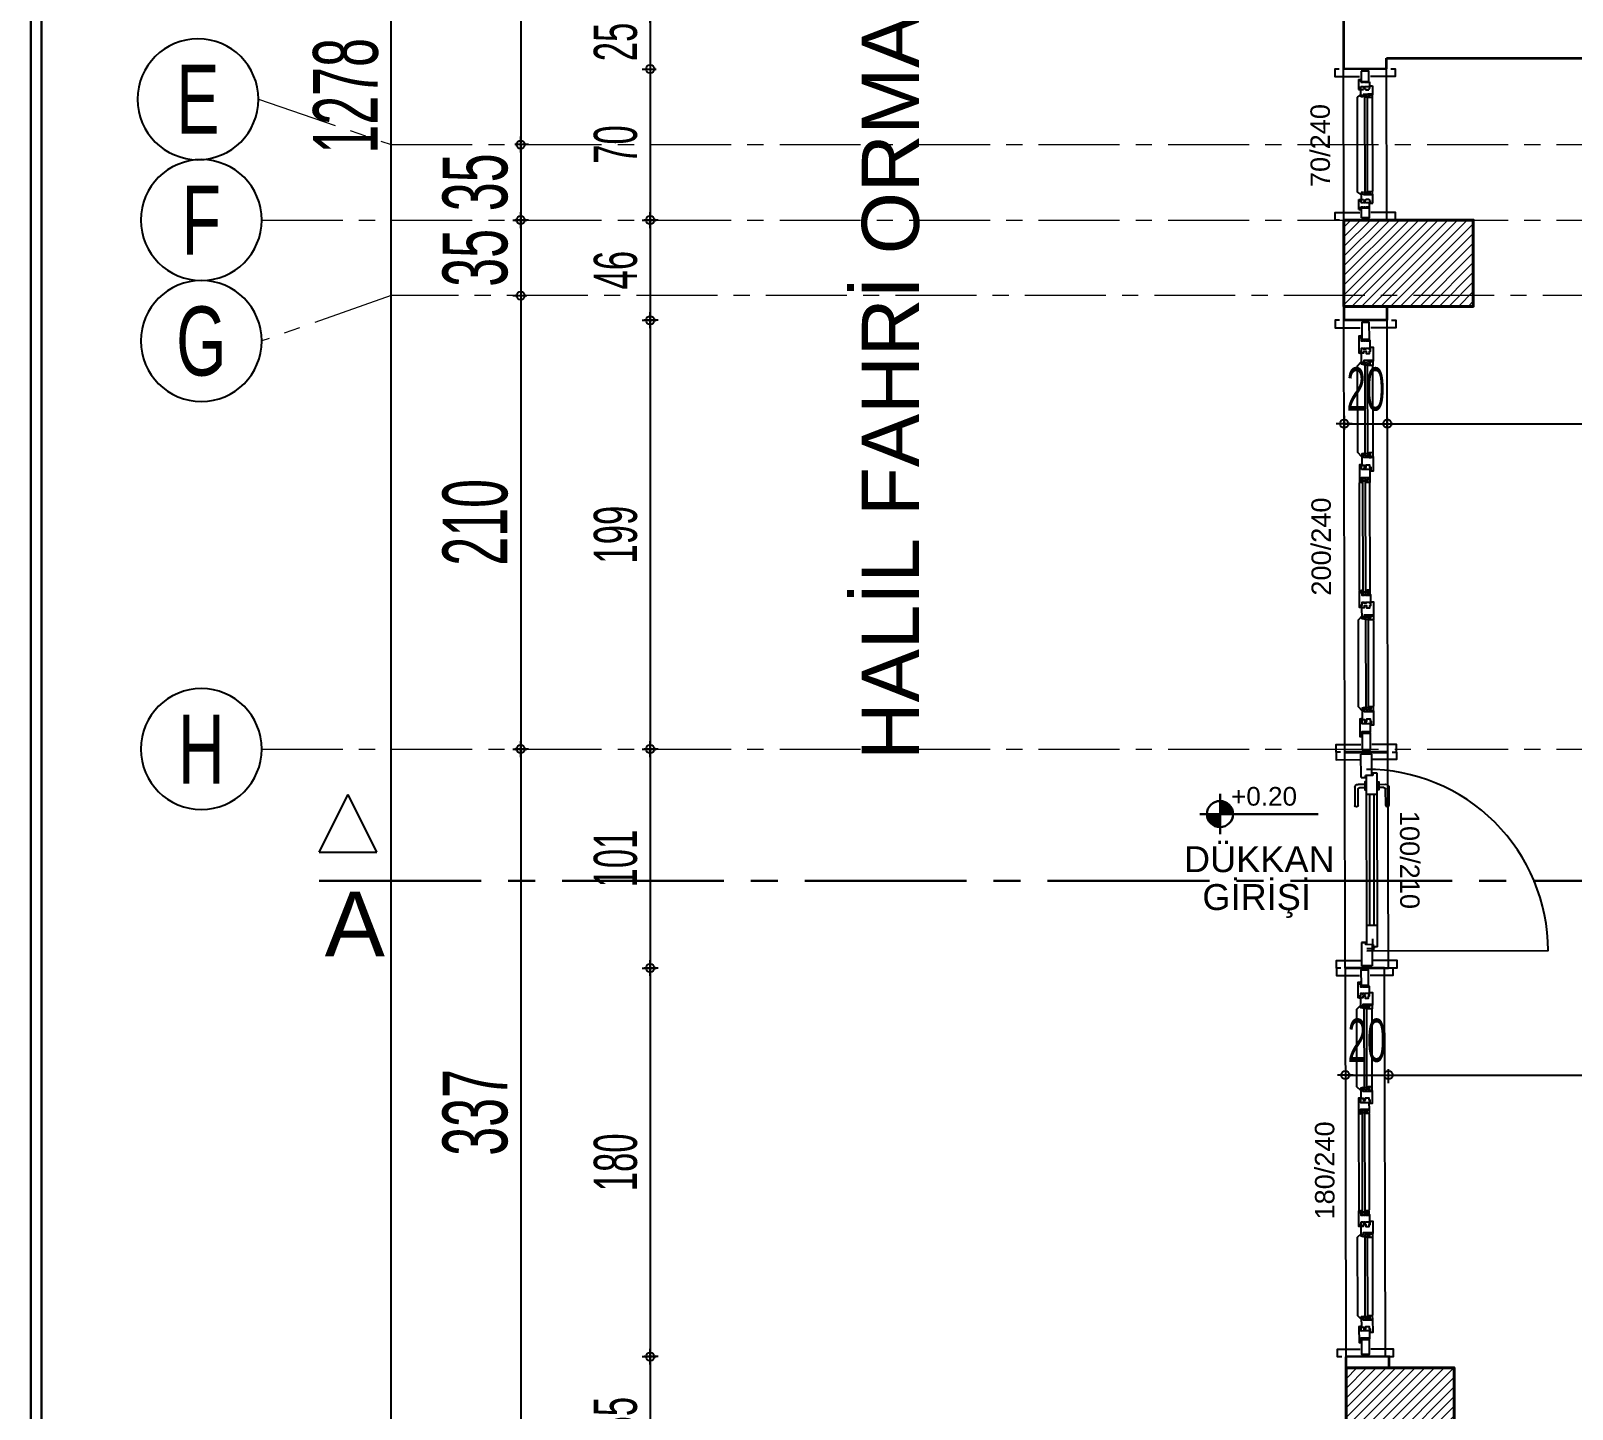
# Model space of a CAD drawing. Extents: x 386248 to 427517, y 4539405 to 4542296.
# Drawn here: x 390778 to 391492, y 4540380 to 4541018 of the extents above; entities that cross this region are included whole.
import ezdxf
from ezdxf.enums import TextEntityAlignment as Align

# ---------------------------------------------------------------- set-up
doc = ezdxf.new("R2010")
doc.units = 0
for name, pattern in [('CENTER', [2, 1.25, -0.25, 0.25, -0.25]), ('CENTER2', [1.125, 0.75, -0.125, 0.125, -0.125]), ('CENTERX2', [4, 2.5, -0.5, 0.5, -0.5])]:
    doc.linetypes.add(name, pattern=pattern)
for name, color, linetype, lineweight in [('AKS', 251, 'CENTERX2', 20), ('AKS YAZISI', 4, 'Continuous', 25), ('ASIK', 3, 'Continuous', 20), ('baca', 9, 'Continuous', 25), ('DIŞ 2', 167, 'Continuous', 25), ('DUVAR', 4, 'Continuous', 35), ('GOR1', 51, 'Continuous', 25), ('kolon', 1, 'Continuous', 40), ('KOTLAR', 63, 'Continuous', 30), ('OLCU10', 2, 'Continuous', 25), ('tarama kolon', 8, 'Continuous', 13), ('YAZI', 7, 'Continuous', 25), ('YAZILAR', 1, 'Continuous', 30), ('ölçü20', 1, 'Continuous', 20)]:
    doc.layers.add(name, color=color, linetype=linetype, lineweight=lineweight)
for name, color, linetype in [('DIM', 7, 'Continuous'), ('duvar-kesim', 250, 'Continuous'), ('kapi', 16, 'Continuous'), ('kapi-yazi', 140, 'Continuous'), ('penc-yazi', 7, 'Continuous'), ('pencere', 7, 'Continuous'), ('Standart', 7, 'Continuous')]:
    doc.layers.add(name, color=color, linetype=linetype)
doc.styles.add('arial_1_18', font='arial.ttf', dxfattribs={"height": 0.2})
doc.styles.add('RomanSTA', font='')
doc.styles.get("Standard").update_dxf_attribs({"font": 'arial.ttf'})
doc.styles.add('T', font='ISOt.shx', dxfattribs={"width": 0.6})
doc.styles.add('UNIV', font='', dxfattribs={"width": 0.7})
doc.styles.get('RomanSTA').set_extended_font_data('Arial')
doc.styles.get('UNIV').set_extended_font_data('Comic Sans MS')
doc.dimstyles.new('DOT2', dxfattribs={"dimtxt": 20, "dimasz": 0.7, "dimexe": 5, "dimexo": 5, "dimgap": 6, "dimtad": 1, "dimdec": 0, "dimdsep": 46, "dimtxsty": 'T', "dimblk1": 'SEL2', "dimblk2": 'SEL2', "dimsah": 1, "dimcen": 0, "dimse1": 1, "dimse2": 1, "dimclrd": 256, "dimclre": 256, "dimclrt": 256, "dimadec": 0, "dimazin": 0, "dimtfac": 1, "dimtdec": 0, "dimtix": 1, "dimtmove": 2, "dimatfit": 3, "dimldrblk": 'SEL2', "dimfxl": 1, "dimtolj": 1, "dimtzin": 0, "dimarcsym": 0})

# ---------------------------------------------------------------- blocks, each defined once
blk = doc.blocks.new('SEL2')
at = {"layer": 'OLCU10'}
for p, q in [((5.25, 0), (-5.25, 0)), ((0, 5.25), (0, -3.95))]:
    blk.add_line(p, q, dxfattribs=at)
blk.add_circle((0, 0), 2.75, dxfattribs=at)
blk = doc.blocks.new('*D2086')
at = {"layer": 'Defpoints', "color": 0}
for p in [(391387.36, 4540551.05), (391407.36, 4540551.09), (391407.36, 4540534.76)]:
    blk.add_point(p, dxfattribs=at)
at = {"layer": 'DIM', "lineweight": -2}
for p, q in [((391386.66, 4540534.76), (391385.96, 4540534.76)), ((391387.36, 4540534.76), (391407.36, 4540534.76)), ((391408.06, 4540534.76), (391408.76, 4540534.76))]:
    blk.add_line(p, q, dxfattribs=at)
at = {"layer": 'DIM', "linetype": 'ByBlock', "lineweight": -2, "xscale": 0.7, "yscale": 0.7, "zscale": 0.7}
blk.add_blockref('SEL2', (391387.36, 4540534.76), dxfattribs=at)
at = {"layer": 'DIM', "linetype": 'ByBlock', "lineweight": -2, "xscale": 0.7, "yscale": 0.7, "zscale": 0.7, "rotation": 180}
blk.add_blockref('SEL2', (391407.36, 4540534.76), dxfattribs=at)
at = {"layer": 'DIM', "insert": (391397.36, 4540550.76), "char_height": 20, "attachment_point": 5, "style": 'T'}
blk.add_mtext('\\A1;20', dxfattribs=at)
blk = doc.blocks.new('*D2087')
at = {"layer": 'Defpoints', "color": 0}
for p in [(391407.36, 4540551.09), (392670.37, 4540534.76), (392670.37, 4540514.36)]:
    blk.add_point(p, dxfattribs=at)
at = {"layer": 'DIM', "lineweight": -2}
blk.add_line((391408.06, 4540534.76), (392669.67, 4540534.76), dxfattribs=at)
at = {"layer": 'DIM', "linetype": 'ByBlock', "lineweight": -2, "xscale": 0.7, "yscale": 0.7, "zscale": 0.7, "rotation": 180}
blk.add_blockref('SEL2', (391407.36, 4540534.76), dxfattribs=at)
at = {"layer": 'DIM', "linetype": 'ByBlock', "lineweight": -2, "xscale": 0.7, "yscale": 0.7, "zscale": 0.7}
blk.add_blockref('SEL2', (392670.37, 4540534.76), dxfattribs=at)
at = {"layer": 'DIM', "insert": (392038.86, 4540550.76), "char_height": 20, "attachment_point": 5, "style": 'T'}
blk.add_mtext('\\A1;1263', dxfattribs=at)
blk = doc.blocks.new('*D2099')
at = {"layer": 'Defpoints', "color": 0}
for p in [(391406.81, 4540836.4), (391386.81, 4540826.83), (391406.81, 4540826.87)]:
    blk.add_point(p, dxfattribs=at)
at = {"layer": 'DIM', "lineweight": -2}
for p, q in [((391386.11, 4540836.4), (391385.41, 4540836.4)), ((391386.81, 4540836.4), (391406.81, 4540836.4)), ((391407.51, 4540836.4), (391408.21, 4540836.4))]:
    blk.add_line(p, q, dxfattribs=at)
at = {"layer": 'DIM', "linetype": 'ByBlock', "lineweight": -2, "xscale": 0.7, "yscale": 0.7, "zscale": 0.7}
blk.add_blockref('SEL2', (391386.81, 4540836.4), dxfattribs=at)
at = {"layer": 'DIM', "linetype": 'ByBlock', "lineweight": -2, "xscale": 0.7, "yscale": 0.7, "zscale": 0.7, "rotation": 180}
blk.add_blockref('SEL2', (391406.81, 4540836.4), dxfattribs=at)
at = {"layer": 'DIM', "insert": (391396.81, 4540852.4), "char_height": 20, "attachment_point": 5, "style": 'T'}
blk.add_mtext('\\A1;20', dxfattribs=at)
blk = doc.blocks.new('*D2100')
at = {"layer": 'Defpoints', "color": 0}
for p in [(391935.31, 4540836.4), (391406.81, 4540826.87), (391935.31, 4540821.93)]:
    blk.add_point(p, dxfattribs=at)
at = {"layer": 'DIM', "lineweight": -2}
blk.add_line((391407.51, 4540836.4), (391934.61, 4540836.4), dxfattribs=at)
at = {"layer": 'DIM', "linetype": 'ByBlock', "lineweight": -2, "xscale": 0.7, "yscale": 0.7, "zscale": 0.7, "rotation": 180}
blk.add_blockref('SEL2', (391406.81, 4540836.4), dxfattribs=at)
at = {"layer": 'DIM', "linetype": 'ByBlock', "lineweight": -2, "xscale": 0.7, "yscale": 0.7, "zscale": 0.7}
blk.add_blockref('SEL2', (391935.31, 4540836.4), dxfattribs=at)
at = {"layer": 'DIM', "insert": (391671.06, 4540852.4), "char_height": 20, "attachment_point": 5, "style": 'T'}
blk.add_mtext('\\A1;529', dxfattribs=at)
blk = doc.blocks.new('KOLONLAR 444')
at = {"layer": 'tarama kolon'}
h = blk.add_hatch(dxfattribs=at)
h.set_pattern_fill('ANSI31', color=256)
h.set_pattern_definition([(45, (2287.4398, -3197.0584), (-2.2450640303, 2.2450640303), [])])
h.paths.add_polyline_path([(397483.55, 4544385.72), (397513.55, 4544385.72), (397513.55, 4544325.72), (397483.55, 4544325.72)])
h.paths.add_polyline_path([(397798.09, 4544357.72), (397798.09, 4544337.72), (397798.09, 4544327.72), (397858.09, 4544327.72), (397857.1, 4544357.72)])
h.paths.add_polyline_path([(397123.55, 4544817.33), (397183.55, 4544817.33), (397183.55, 4544787.33), (397123.55, 4544787.33)])
h.paths.add_polyline_path([(397812.71, 4543913.72), (397812.71, 4543893.72), (397812.71, 4543875.72), (397872.97, 4543875.72), (397872.38, 4543893.72), (397871.72, 4543913.72)])
h.paths.add_polyline_path([(397834.59, 4543572.84), (397834.59, 4543523.46), (397884.59, 4543522.84), (397882.95, 4543572.84)])
h.paths.add_polyline_path([(396633.46, 4544777.33), (396633.46, 4544797.33), (396633.46, 4544817.33), (396573.46, 4544817.33), (396573.5, 4544797.33), (396573.54, 4544777.33)])
h.paths.add_polyline_path([(396625.99, 4543538.54), (396625.99, 4543589.16), (396575.89, 4543589.16), (396575.99, 4543539.16)])
h.paths.add_polyline_path([(397483.55, 4543935.72), (397513.55, 4543935.72), (397513.55, 4543875.72), (397483.55, 4543875.72)])
h.paths.add_polyline_path([(397123.55, 4543875.72), (397123.55, 4543905.72), (397183.55, 4543905.72), (397183.55, 4543875.72)])
h.paths.add_polyline_path([(397373.55, 4544180.72), (397348.55, 4544180.72), (397148.55, 4544180.72), (397148.55, 4544360.72), (397348.55, 4544360.72), (397373.55, 4544360.72), (397373.55, 4544385.72), (397123.55, 4544385.72), (397123.55, 4544155.72), (397123.55, 4544085.72), (397148.55, 4544085.72), (397148.55, 4544155.72), (397373.55, 4544155.72)])
h.paths.add_polyline_path([(397781.97, 4544817.33), (397781.97, 4544797.33), (397781.97, 4544777.33), (397843.29, 4544777.33), (397842.63, 4544797.33), (397841.97, 4544817.33)])
h.paths.add_polyline_path([(396574.84, 4544120.72), (396634.84, 4544120.72), (396634.84, 4544080.72), (396574.92, 4544080.72)])
h.paths.add_polyline_path([(397458.55, 4543528.15), (397458.55, 4543587.78), (397488.55, 4543587.78), (397488.55, 4543527.78)])
h.paths.add_polyline_path([(397453.55, 4544817.33), (397513.55, 4544817.33), (397513.55, 4544787.33), (397453.55, 4544787.33)])
h.paths.add_polyline_path([(397153.55, 4543605.72), (397133.55, 4543605.72), (397123.55, 4543605.72), (397123.55, 4543532.33), (397153.55, 4543531.96), (397153.55, 4543595.72)])
h.paths.add_polyline_path([(396634.04, 4544485.72), (396634.04, 4544505.72), (396634.04, 4544515.72), (396633.46, 4544525.72), (396613.46, 4544525.72), (396574.04, 4544525.72), (396574.12, 4544485.72)])
at = {"layer": 'kolon'}
for points in [[(396574.84, 4544120.72), (396634.84, 4544120.72), (396634.84, 4544080.72), (396574.92, 4544080.72)], [(396625.99, 4543538.54), (396625.99, 4543589.16), (396575.89, 4543589.16), (396575.99, 4543539.16)]]:
    blk.add_lwpolyline(points, close=True, dxfattribs=at)
blk = doc.blocks.new('fm-door1')
at = {"linetype": 'Continuous'}
for p, q in [((0, 2.5), (0, -2.5)), ((10, 2.5), (0, 2.5)), ((7.97, 3.18), (7.97, -0.03)), ((8.4, 2.76), (12.78, 2.76)), ((9, 5), (91, 5)), ((9, 5), (9, 3)), ((10, 3), (9, 3)), ((10, 3), (10, -0.5)), ((10, 3), (10, -0.5)), ((10, 0), (90, 0)), ((19, 5), (19, 0)), ((81, 5), (81, 0)), ((91, 3), (90, 3)), ((90, 3), (90, -0.5)), ((90, 2.5), (100, 2.5)), ((91, 5), (91, 3)), ((100, 2.5), (100, -2.5)), ((11, -2.5), (0, -2.5)), ((10, -0.5), (11, -0.5)), ((11, -0.5), (10, -0.5)), ((11, -0.5), (11, -2.5)), ((11, -2.5), (11, -0.5)), ((89, -2.5), (89, -0.5)), ((89, -0.5), (90, -0.5)), ((89, -2.5), (100, -2.5))]:
    blk.add_line(p, q, dxfattribs=at)
at = {"color": 8, "linetype": 'Continuous'}
for p, q in [((19, 3.5), (81, 3.5)), ((19, 1.5), (81, 1.5))]:
    blk.add_line(p, q, dxfattribs=at)
at = {"linetype": 'Continuous'}
for points in [[(85.76, 5.81), (85.76, 8.89, 0.414214), (84.24, 10.41), (75.86, 10.41, 1), (75.86, 8.89), (83.48, 8.89, -0.414214), (84.24, 8.13), (84.24, 5.81)], [(85.76, -0.81), (85.76, -3.89, -0.414214), (84.24, -5.41), (75.86, -5.41, -1), (75.86, -3.89), (83.48, -3.89, 0.414214), (84.24, -3.13), (84.24, -0.81)]]:
    blk.add_lwpolyline(points, format="xyb", dxfattribs=at)
for points in [[(86.9, 5), (86.9, 5.81), (83.1, 5.81), (83.1, 5)], [(86.9, 0), (86.9, -0.81), (83.1, -0.81), (83.1, 0)]]:
    blk.add_lwpolyline(points, dxfattribs=at)
blk.add_circle((8.4, 3.18), 0.426, dxfattribs=at)
blk = doc.blocks.new('fm-win3')
at = {"color": 8, "linetype": 'Continuous'}
for p, q in [((16.85, 0.28), (16.85, -0.92)), ((56, 0.28), (16.85, 0.28)), ((17.85, 0.28), (17.85, -0.92)), ((55, 0.28), (55, -0.92)), ((56, 0.28), (56, -0.92)), ((65.6, 1.37), (65.6, 0.17)), ((65.6, 1.37), (114.25, 1.37)), ((65.6, 0.17), (114.25, 0.17)), ((66.6, 1.37), (66.6, 0.17)), ((67.35, 3), (112.5, 3)), ((113.25, 1.37), (113.25, 0.17)), ((114.25, 1.37), (114.25, 0.17)), ((123.85, 0.28), (123.85, -0.92)), ((123.85, 0.28), (163.15, 0.28)), ((124.85, 0.28), (124.85, -0.92)), ((162.15, 0.28), (162.15, -0.92)), ((163.15, 0.28), (163.15, -0.92)), ((56, -0.92), (16.85, -0.92)), ((54.45, -3.35), (18.4, -3.35)), ((67.45, -1.85), (112.3, -1.85)), ((123.85, -0.92), (163.15, -0.92)), ((125.4, -3.35), (161.6, -3.35))]:
    blk.add_line(p, q, dxfattribs=at)
at = {"linetype": 'Continuous'}
for points in [[(7, -1.75), (0, -1.75), (0, 1.75), (7, 1.75)], [(11, 0.7), (11.3, 0.7), (11.3, 1), (11, 1), (11, 2), (12.24, 2), (12.24, 2.7), (12.75, 2.7), (12.89, 2), (13.2, 2), (13, 3), (5.65, 3), (5.45, 2), (5.76, 2), (5.9, 2.7), (6.41, 2.7), (6.41, 2), (7.75, 2), (7.75, 1), (7.45, 1), (7.45, 0.7), (7.75, 0.7), (7.75, 0.2), (7.45, 0.2), (7.45, -0.1), (7.75, -0.1), (7.75, -1.69), (7.45, -1.69), (7.45, -2), (11.3, -2), (11.3, -1.69), (11, -1.69), (11, -0.1), (11.3, -0.1), (11.3, 0.2), (11, 0.2)], [(16.05, -1.4), (16.35, -1.4), (16.35, -1.25), (16.05, -1.25), (16.05, 0.9), (16.89, 0.9), (16.89, 1.6), (17.4, 1.6), (17.54, 0.9), (17.85, 0.9), (17.65, 1.9), (12.75, 1.9), (12.75, 1.6), (12.85, 1.6), (12.85, 0.8), (12.05, 0.8), (12.05, -0.2), (13.05, -0.2), (13.05, -1.75), (12.05, -1.75), (12.05, -2.25), (10.5, -2.25), (10.5, -3.5), (16.35, -3.5), (16.35, -3.2), (16.05, -3.2)], [(56.8, -1.25), (56.8, 0.9), (55.96, 0.9), (55.96, 1.6), (55.45, 1.6), (55.31, 0.9), (55, 0.9), (55.2, 1.9), (60.1, 1.9), (60.1, 1.6), (60, 1.6), (60, 0.8), (60.8, 0.8), (60.8, -0.2), (59.8, -0.2), (59.8, -1.75), (60.8, -1.75), (60.8, -2.25), (62.35, -2.25), (62.35, -3.5), (56.5, -3.5), (56.5, -3.2), (56.8, -3.2), (56.8, -1.4), (56.5, -1.4), (56.5, -1.25)], [(62.1, -1.7), (62.1, -0.1), (61.8, -0.1), (61.8, 0.2), (62.1, 0.2), (62.1, 0.7), (61.8, 0.7), (61.8, 1), (62.1, 1), (62.1, 2), (60.76, 2), (60.76, 2.7), (60.25, 2.7), (60.11, 2), (59.8, 2), (60, 3), (67.1, 3), (67.3, 2), (66.99, 2), (66.85, 2.7), (66.34, 2.7), (66.34, 2), (65.1, 2), (65.1, 1), (65.4, 1), (65.4, 0.7), (65.1, 0.7), (65.1, 0.2), (65.4, 0.2), (65.4, -0.1), (65.1, -0.1), (65.1, -1.7), (65.4, -1.7), (65.4, -2), (61.8, -2), (61.8, -1.7)], [(118, 2), (119.24, 2), (119.24, 2.7), (119.75, 2.7), (119.89, 2), (120.2, 2), (120, 3), (112.75, 3), (112.55, 2), (112.86, 2), (113, 2.7), (113.51, 2.7), (113.51, 2), (114.75, 2), (114.75, 1), (114.45, 1), (114.45, 0.7), (114.75, 0.7), (114.75, 0.2), (114.45, 0.2), (114.45, -0.1), (114.75, -0.1), (114.75, -1.69), (114.45, -1.69), (114.45, -2), (118.3, -2), (118.3, -1.69), (118, -1.69), (118, -0.1), (118.3, -0.1), (118.3, 0.2), (118, 0.2), (118, 0.7), (118.3, 0.7), (118.3, 1), (118, 1)], [(123.05, -1.25), (123.05, 0.9), (123.89, 0.9), (123.89, 1.6), (124.4, 1.6), (124.54, 0.9), (124.85, 0.9), (124.65, 1.9), (119.75, 1.9), (119.75, 1.6), (119.85, 1.6), (119.85, 0.8), (119.05, 0.8), (119.05, -0.2), (120.05, -0.2), (120.05, -1.75), (119.05, -1.75), (119.05, -2.25), (117.5, -2.25), (117.5, -3.5), (123.35, -3.5), (123.35, -3.2), (123.05, -3.2), (123.05, -1.4), (123.35, -1.4), (123.35, -1.25)], [(163.95, -1.4), (163.65, -1.4), (163.65, -1.25), (163.95, -1.25), (163.95, 0.9), (163.11, 0.9), (163.11, 1.6), (162.6, 1.6), (162.46, 0.9), (162.15, 0.9), (162.35, 1.9), (167.25, 1.9), (167.25, 1.6), (167.15, 1.6), (167.15, 0.8), (167.95, 0.8), (167.95, -0.2), (166.95, -0.2), (166.95, -1.75), (167.95, -1.75), (167.95, -2.25), (169.5, -2.25), (169.5, -3.5), (163.65, -3.5), (163.65, -3.2), (163.95, -3.2)], [(169, 0.7), (168.7, 0.7), (168.7, 1), (169, 1), (169, 2), (167.76, 2), (167.76, 2.7), (167.25, 2.7), (167.11, 2), (166.8, 2), (167, 3), (174.35, 3), (174.55, 2), (174.24, 2), (174.1, 2.7), (173.59, 2.7), (173.59, 2), (172.25, 2), (172.25, 1), (172.55, 1), (172.55, 0.7), (172.25, 0.7), (172.25, 0.2), (172.55, 0.2), (172.55, -0.1), (172.25, -0.1), (172.25, -1.69), (172.55, -1.69), (172.55, -2), (168.7, -2), (168.7, -1.69), (169, -1.69), (169, -0.1), (168.7, -0.1), (168.7, 0.2), (169, 0.2)], [(173, -1.75), (180, -1.75), (180, 1.75), (173, 1.75)]]:
    blk.add_lwpolyline(points, close=True, dxfattribs=at)
at = {"color": 8, "linetype": 'Continuous'}
for points in [[(56.4, 1.9), (54.6, 3.7), (18.25, 3.7), (16.45, 1.9)], [(123.45, 1.9), (125.25, 3.7), (161.75, 3.7), (163.55, 1.9)]]:
    blk.add_lwpolyline(points, dxfattribs=at)
for points in [[(16.15, -2.45), (16.45, -2.45), (16.45, -3.35), (18.15, -3.35), (18.15, -1.55), (17.85, -1.55), (17.85, -2.05), (17.35, -2.05), (17.35, -1.55), (17.05, -1.55), (17.05, -2.15), (16.25, -2.15), (16.25, -1.55), (16.15, -1.55)], [(56.7, -2.45), (56.4, -2.45), (56.4, -3.35), (54.7, -3.35), (54.7, -1.55), (55, -1.55), (55, -2.05), (55.5, -2.05), (55.5, -1.55), (55.8, -1.55), (55.8, -2.15), (56.6, -2.15), (56.6, -1.55), (56.7, -1.55)], [(65.5, -1.35), (65.5, -1.85), (67.2, -1.85), (67.2, -0.45), (66.9, -0.45), (66.9, -0.95), (66.4, -0.95), (66.4, -0.45), (66.1, -0.45), (66.1, -1.05), (65.3, -1.05), (65.3, -0.45), (65.2, -0.45), (65.2, -1.35)], [(114.35, -1.35), (114.35, -1.85), (112.65, -1.85), (112.65, -0.45), (112.95, -0.45), (112.95, -0.95), (113.45, -0.95), (113.45, -0.45), (113.75, -0.45), (113.75, -1.05), (114.55, -1.05), (114.55, -0.45), (114.65, -0.45), (114.65, -1.35)], [(123.15, -2.45), (123.45, -2.45), (123.45, -3.35), (125.15, -3.35), (125.15, -1.55), (124.85, -1.55), (124.85, -2.05), (124.35, -2.05), (124.35, -1.55), (124.05, -1.55), (124.05, -2.15), (123.25, -2.15), (123.25, -1.55), (123.15, -1.55)], [(163.85, -2.45), (163.55, -2.45), (163.55, -3.35), (161.85, -3.35), (161.85, -1.55), (162.15, -1.55), (162.15, -2.05), (162.65, -2.05), (162.65, -1.55), (162.95, -1.55), (162.95, -2.15), (163.75, -2.15), (163.75, -1.55), (163.85, -1.55)]]:
    blk.add_lwpolyline(points, close=True, dxfattribs=at)
blk = doc.blocks.new('fm-win1')
at = {"linetype": 'Continuous'}
for p, q in [((5.7, 3), (5.5, 2)), ((5.5, 2), (5.81, 2)), ((5.7, 3), (12.5, 3)), ((5.81, 2), (5.95, 2.7)), ((5.95, 2.7), (6.46, 2.7)), ((6.46, 2.7), (6.46, 2)), ((6.46, 2), (7.5, 2)), ((7.5, 1), (7.2, 1)), ((7.2, 1), (7.2, 0.7)), ((7.2, 0.7), (7.5, 0.7)), ((7.5, 0.2), (7.2, 0.2)), ((7.2, 0.2), (7.2, -0.1)), ((7.5, 2), (7.5, 1)), ((7.5, 0.7), (7.5, 0.2)), ((11.74, 2), (10.5, 2)), ((10.5, 2), (10.5, 1)), ((10.5, 1), (10.8, 1)), ((10.5, 0.7), (10.5, 0.2)), ((10.8, 0.7), (10.5, 0.7)), ((10.5, 0.2), (10.8, 0.2)), ((10.8, 1), (10.8, 0.7)), ((10.8, 0.2), (10.8, -0.1)), ((12.25, 2.7), (11.74, 2.7)), ((11.74, 2.7), (11.74, 2)), ((12.6, 0.8), (11.8, 0.8)), ((11.8, 0.8), (11.8, -0.2)), ((12.39, 2), (12.25, 2.7)), ((12.7, 2), (12.39, 2)), ((12.5, 3), (12.7, 2)), ((17.4, 1.9), (12.5, 1.9)), ((12.5, 1.9), (12.5, 1.6)), ((12.5, 1.6), (12.6, 1.6)), ((12.6, 1.6), (12.6, 0.8)), ((15.8, 0.9), (16.64, 0.9)), ((15.8, -1.25), (15.8, 0.9)), ((16.64, 1.6), (17.15, 1.6)), ((16.64, 0.9), (16.64, 1.6)), ((17.15, 1.6), (17.29, 0.9)), ((17.29, 0.9), (17.6, 0.9)), ((17.6, 0.9), (17.4, 1.9)), ((82.4, 0.9), (82.6, 1.9)), ((82.71, 0.9), (82.4, 0.9)), ((82.6, 1.9), (87.5, 1.9)), ((82.85, 1.6), (82.71, 0.9)), ((83.36, 1.6), (82.85, 1.6)), ((83.36, 0.9), (83.36, 1.6)), ((84.2, 0.9), (83.36, 0.9)), ((84.2, -1.25), (84.2, 0.9)), ((87.5, 3), (87.3, 2)), ((87.3, 2), (87.61, 2)), ((87.4, 1.6), (87.4, 0.8)), ((87.5, 1.6), (87.4, 1.6)), ((87.4, 0.8), (88.2, 0.8)), ((94.3, 3), (87.5, 3)), ((87.5, 1.9), (87.5, 1.6)), ((87.61, 2), (87.75, 2.7)), ((87.75, 2.7), (88.26, 2.7)), ((88.2, 0.8), (88.2, -0.2)), ((88.26, 2.7), (88.26, 2)), ((88.26, 2), (89.5, 2)), ((89.5, 1), (89.2, 1)), ((89.2, 1), (89.2, 0.7)), ((89.2, 0.7), (89.5, 0.7)), ((89.5, 0.2), (89.2, 0.2)), ((89.2, 0.2), (89.2, -0.1)), ((89.5, 2), (89.5, 1)), ((89.5, 0.7), (89.5, 0.2)), ((92.5, 2), (92.5, 1)), ((93.54, 2), (92.5, 2)), ((92.5, 1), (92.8, 1)), ((92.8, 0.7), (92.5, 0.7)), ((92.5, 0.7), (92.5, 0.2)), ((92.5, 0.2), (92.8, 0.2)), ((92.8, 1), (92.8, 0.7)), ((92.8, 0.2), (92.8, -0.1)), ((93.54, 2.7), (93.54, 2)), ((94.05, 2.7), (93.54, 2.7)), ((94.19, 2), (94.05, 2.7)), ((94.5, 2), (94.19, 2)), ((94.3, 3), (94.5, 2)), ((7.2, -0.1), (7.5, -0.1)), ((7.5, -1.7), (7.2, -1.7)), ((7.2, -1.7), (7.2, -2)), ((7.2, -2), (10.8, -2)), ((7.5, -0.1), (7.5, -1.7)), ((11.8, -2.25), (10, -2.25)), ((10, -2.25), (10, -3.5)), ((10, -3.5), (16.1, -3.5)), ((10.5, -0.1), (10.5, -1.7)), ((10.8, -0.1), (10.5, -0.1)), ((10.5, -1.7), (10.8, -1.7)), ((10.8, -1.7), (10.8, -2)), ((11.8, -0.2), (12.8, -0.2)), ((12.8, -1.75), (11.8, -1.75)), ((11.8, -1.75), (11.8, -2.25)), ((12.8, -0.2), (12.8, -1.75)), ((16.1, -1.25), (15.8, -1.25)), ((15.8, -1.4), (16.1, -1.4)), ((15.8, -3.2), (15.8, -1.4)), ((16.1, -3.2), (15.8, -3.2)), ((16.1, -1.4), (16.1, -1.25)), ((16.1, -3.5), (16.1, -3.2)), ((83.9, -1.4), (83.9, -1.25)), ((83.9, -1.25), (84.2, -1.25)), ((84.2, -1.4), (83.9, -1.4)), ((83.9, -3.5), (83.9, -3.2)), ((83.9, -3.2), (84.2, -3.2)), ((90, -3.5), (83.9, -3.5)), ((84.2, -3.2), (84.2, -1.4)), ((87.2, -0.2), (87.2, -1.75)), ((88.2, -0.2), (87.2, -0.2)), ((87.2, -1.75), (88.2, -1.75)), ((88.2, -1.75), (88.2, -2.25)), ((88.2, -2.25), (90, -2.25)), ((89.2, -0.1), (89.5, -0.1)), ((89.5, -1.7), (89.2, -1.7)), ((89.2, -1.7), (89.2, -2)), ((92.8, -2), (89.2, -2)), ((89.5, -0.1), (89.5, -1.7)), ((90, -2.25), (90, -3.5)), ((92.8, -0.1), (92.5, -0.1)), ((92.5, -0.1), (92.5, -1.7)), ((92.5, -1.7), (92.8, -1.7)), ((92.8, -1.7), (92.8, -2))]:
    blk.add_line(p, q, dxfattribs=at)
at = {"color": 8, "linetype": 'Continuous'}
for p, q in [((15.95, 1.9), (17.75, 3.7)), ((83.4, 0.28), (16.6, 0.28)), ((16.6, 0.28), (16.6, -0.92)), ((17.6, 0.28), (17.6, -0.92)), ((82.25, 3.7), (17.75, 3.7)), ((84.05, 1.9), (82.25, 3.7)), ((82.4, 0.28), (82.4, -0.92)), ((83.4, 0.28), (83.4, -0.92)), ((15.9, -1.55), (15.9, -2.45)), ((16, -1.55), (15.9, -1.55)), ((15.9, -2.45), (16.2, -2.45)), ((16, -2.15), (16, -1.55)), ((16.8, -2.15), (16, -2.15)), ((16.2, -2.45), (16.2, -3.35)), ((16.2, -3.35), (17.9, -3.35)), ((83.4, -0.92), (16.6, -0.92)), ((16.8, -1.55), (16.8, -2.15)), ((17.1, -1.55), (16.8, -1.55)), ((17.1, -2.05), (17.1, -1.55)), ((17.6, -2.05), (17.1, -2.05)), ((17.6, -1.55), (17.6, -2.05)), ((17.9, -1.55), (17.6, -1.55)), ((17.9, -3.35), (17.9, -1.55)), ((81.85, -3.35), (18.15, -3.35)), ((82.1, -1.55), (82.4, -1.55)), ((82.1, -3.35), (82.1, -1.55)), ((83.8, -3.35), (82.1, -3.35)), ((82.4, -1.55), (82.4, -2.05)), ((82.4, -2.05), (82.9, -2.05)), ((82.9, -2.05), (82.9, -1.55)), ((82.9, -1.55), (83.2, -1.55)), ((83.2, -1.55), (83.2, -2.15)), ((83.2, -2.15), (84, -2.15)), ((84.1, -2.45), (83.8, -2.45)), ((83.8, -2.45), (83.8, -3.35)), ((84, -2.15), (84, -1.55)), ((84, -1.55), (84.1, -1.55)), ((84.1, -1.55), (84.1, -2.45))]:
    blk.add_line(p, q, dxfattribs=at)
at = {"linetype": 'Continuous'}
for points in [[(0, 1.75), (7, 1.75), (7, -1.75), (0, -1.75)], [(100, 1.75), (93, 1.75), (93, -1.75), (100, -1.75)]]:
    blk.add_lwpolyline(points, close=True, dxfattribs=at)
blk = doc.blocks.new('AKS-NO')
blk.add_circle((0, 0), 35)
at = {"color": 7, "style": 'UNIV', "width": 0.7}
blk.add_attdef('AKS-NO', text='', height=40, dxfattribs=at).set_placement((0, 0), align=Align.MIDDLE)
blk = doc.blocks.new('*D2567')
at = {"layer": 'Defpoints', "color": 0}
for p in [(390945.23, 4541627.38), (390970.49, 4541627.38), (390970.49, 4540349.21)]:
    blk.add_point(p, dxfattribs=at)
at = {"layer": 'DIŞ 2', "lineweight": -2}
blk.add_line((390945.23, 4540349.91), (390945.23, 4541626.68), dxfattribs=at)
at = {"layer": 'DIŞ 2', "linetype": 'ByBlock', "lineweight": -2, "xscale": 0.7, "yscale": 0.7, "zscale": 0.7}
for p, rotation in [((390945.23, 4541627.38), 90), ((390945.23, 4540349.21), 270)]:
    blk.add_blockref('SEL2', p, dxfattribs=dict(at, rotation=rotation))
at = {"layer": 'DIŞ 2', "insert": (390924.23, 4540988.29), "char_height": 30, "attachment_point": 5, "rotation": 90, "style": 'T'}
blk.add_mtext('\\A1;1278', dxfattribs=at)
blk = doc.blocks.new('*D2571')
at = {"layer": 'ASIK', "lineweight": -2}
blk.add_line((391005.23, 4541137.06), (391005.23, 4540966.46), dxfattribs=at)
at = {"layer": 'Defpoints', "color": 0}
for p in [(391036.62, 4541137.76), (391005.23, 4540965.76), (391025.68, 4540965.76)]:
    blk.add_point(p, dxfattribs=at)
at = {"layer": 'ASIK', "linetype": 'ByBlock', "lineweight": -2, "xscale": 0.7, "yscale": 0.7, "zscale": 0.7}
for p, rotation in [((391005.23, 4541137.76), 90), ((391005.23, 4540965.76), 270)]:
    blk.add_blockref('SEL2', p, dxfattribs=dict(at, rotation=rotation))
at = {"layer": 'ASIK', "insert": (390984.23, 4541051.76), "char_height": 30, "attachment_point": 5, "rotation": 90, "style": 'T'}
blk.add_mtext('\\A1;172', dxfattribs=at)
blk = doc.blocks.new('*D2572')
at = {"layer": 'ASIK', "lineweight": -2}
for p, q in [((391005.23, 4540966.46), (391005.23, 4540967.16)), ((391005.23, 4540965.76), (391005.23, 4540930.76)), ((391005.23, 4540930.06), (391005.23, 4540929.36))]:
    blk.add_line(p, q, dxfattribs=at)
at = {"layer": 'Defpoints', "color": 0}
for p in [(391025.68, 4540965.76), (391005.23, 4540930.76), (391025.68, 4540930.76)]:
    blk.add_point(p, dxfattribs=at)
at = {"layer": 'ASIK', "linetype": 'ByBlock', "lineweight": -2, "xscale": 0.7, "yscale": 0.7, "zscale": 0.7}
for p, rotation in [((391005.23, 4540965.76), 270), ((391005.23, 4540930.76), 90)]:
    blk.add_blockref('SEL2', p, dxfattribs=dict(at, rotation=rotation))
at = {"layer": 'ASIK', "insert": (390984.23, 4540948.26), "char_height": 30, "attachment_point": 5, "rotation": 90, "style": 'T'}
blk.add_mtext('\\A1;35', dxfattribs=at)
blk = doc.blocks.new('*D2573')
at = {"layer": 'ASIK', "lineweight": -2}
for p, q in [((391005.23, 4540931.46), (391005.23, 4540932.16)), ((391005.23, 4540930.76), (391005.23, 4540895.76)), ((391005.23, 4540895.06), (391005.23, 4540894.36))]:
    blk.add_line(p, q, dxfattribs=at)
at = {"layer": 'Defpoints', "color": 0}
for p in [(391025.68, 4540930.76), (391005.23, 4540895.76), (391032.58, 4540895.76)]:
    blk.add_point(p, dxfattribs=at)
at = {"layer": 'ASIK', "linetype": 'ByBlock', "lineweight": -2, "xscale": 0.7, "yscale": 0.7, "zscale": 0.7}
for p, rotation in [((391005.23, 4540930.76), 270), ((391005.23, 4540895.76), 90)]:
    blk.add_blockref('SEL2', p, dxfattribs=dict(at, rotation=rotation))
at = {"layer": 'ASIK', "insert": (390984.23, 4540913.26), "char_height": 30, "attachment_point": 5, "rotation": 90, "style": 'T'}
blk.add_mtext('\\A1;35', dxfattribs=at)
blk = doc.blocks.new('*D2574')
at = {"layer": 'ASIK', "lineweight": -2}
blk.add_line((391005.23, 4540895.06), (391005.23, 4540686.46), dxfattribs=at)
at = {"layer": 'Defpoints', "color": 0}
for p in [(391032.58, 4540895.76), (391005.23, 4540685.76), (391032.58, 4540685.76)]:
    blk.add_point(p, dxfattribs=at)
at = {"layer": 'ASIK', "linetype": 'ByBlock', "lineweight": -2, "xscale": 0.7, "yscale": 0.7, "zscale": 0.7}
for p, rotation in [((391005.23, 4540895.76), 90), ((391005.23, 4540685.76), 270)]:
    blk.add_blockref('SEL2', p, dxfattribs=dict(at, rotation=rotation))
at = {"layer": 'ASIK', "insert": (390984.23, 4540790.76), "char_height": 30, "attachment_point": 5, "rotation": 90, "style": 'T'}
blk.add_mtext('\\A1;210', dxfattribs=at)
blk = doc.blocks.new('*D2575')
at = {"layer": 'ASIK', "lineweight": -2}
blk.add_line((391005.23, 4540685.06), (391005.23, 4540349.91), dxfattribs=at)
at = {"layer": 'Defpoints', "color": 0}
for p in [(391032.58, 4540685.76), (391005.23, 4540349.21), (391033.14, 4540349.21)]:
    blk.add_point(p, dxfattribs=at)
at = {"layer": 'ASIK', "linetype": 'ByBlock', "lineweight": -2, "xscale": 0.7, "yscale": 0.7, "zscale": 0.7}
for p, rotation in [((391005.23, 4540685.76), 90), ((391005.23, 4540349.21), 270)]:
    blk.add_blockref('SEL2', p, dxfattribs=dict(at, rotation=rotation))
at = {"layer": 'ASIK', "insert": (390984.23, 4540517.49), "char_height": 30, "attachment_point": 5, "rotation": 90, "style": 'T'}
blk.add_mtext('\\A1;337', dxfattribs=at)
blk = doc.blocks.new('*D2640')
at = {"layer": 'Defpoints', "color": 0}
for p in [(391390.51, 4541025.77), (391065.23, 4541000.73), (391390.56, 4541000.73)]:
    blk.add_point(p, dxfattribs=at)
at = {"layer": 'ölçü20', "lineweight": -2}
for p, q in [((391065.23, 4541026.47), (391065.23, 4541027.17)), ((391065.23, 4541025.77), (391065.23, 4541000.73)), ((391065.23, 4541000.03), (391065.23, 4540999.33))]:
    blk.add_line(p, q, dxfattribs=at)
at = {"layer": 'ölçü20', "linetype": 'ByBlock', "lineweight": -2, "xscale": 0.7, "yscale": 0.7, "zscale": 0.7}
for p, rotation in [((391065.23, 4541025.77), 270), ((391065.23, 4541000.73), 90)]:
    blk.add_blockref('SEL2', p, dxfattribs=dict(at, rotation=rotation))
at = {"layer": 'ölçü20', "insert": (391049.23, 4541013.25), "char_height": 20, "attachment_point": 5, "rotation": 90, "style": 'T'}
blk.add_mtext('\\A1;25', dxfattribs=at)
blk = doc.blocks.new('*D2641')
at = {"layer": 'Defpoints', "color": 0}
for p in [(391390.56, 4541000.73), (391065.23, 4540930.76), (391109.87, 4540930.76)]:
    blk.add_point(p, dxfattribs=at)
at = {"layer": 'ölçü20', "lineweight": -2}
blk.add_line((391065.23, 4541000.03), (391065.23, 4540931.46), dxfattribs=at)
at = {"layer": 'ölçü20', "linetype": 'ByBlock', "lineweight": -2, "xscale": 0.7, "yscale": 0.7, "zscale": 0.7}
for p, rotation in [((391065.23, 4541000.73), 90), ((391065.23, 4540930.76), 270)]:
    blk.add_blockref('SEL2', p, dxfattribs=dict(at, rotation=rotation))
at = {"layer": 'ölçü20', "insert": (391049.23, 4540965.75), "char_height": 20, "attachment_point": 5, "rotation": 90, "style": 'T'}
blk.add_mtext('\\A1;70', dxfattribs=at)
blk = doc.blocks.new('*D2642')
at = {"layer": 'Defpoints', "color": 0}
for p in [(391109.87, 4540930.76), (391065.23, 4540884.36), (391390.44, 4540884.36)]:
    blk.add_point(p, dxfattribs=at)
at = {"layer": 'ölçü20', "lineweight": -2}
blk.add_line((391065.23, 4540930.06), (391065.23, 4540885.06), dxfattribs=at)
at = {"layer": 'ölçü20', "linetype": 'ByBlock', "lineweight": -2, "xscale": 0.7, "yscale": 0.7, "zscale": 0.7}
for p, rotation in [((391065.23, 4540930.76), 90), ((391065.23, 4540884.36), 270)]:
    blk.add_blockref('SEL2', p, dxfattribs=dict(at, rotation=rotation))
at = {"layer": 'ölçü20', "insert": (391049.23, 4540907.56), "char_height": 20, "attachment_point": 5, "rotation": 90, "style": 'T'}
blk.add_mtext('\\A1;46', dxfattribs=at)
blk = doc.blocks.new('*D2643')
at = {"layer": 'Defpoints', "color": 0}
for p in [(391390.44, 4540884.36), (391065.23, 4540685.76), (391291.68, 4540685.76)]:
    blk.add_point(p, dxfattribs=at)
at = {"layer": 'ölçü20', "lineweight": -2}
blk.add_line((391065.23, 4540883.66), (391065.23, 4540686.46), dxfattribs=at)
at = {"layer": 'ölçü20', "linetype": 'ByBlock', "lineweight": -2, "xscale": 0.7, "yscale": 0.7, "zscale": 0.7}
for p, rotation in [((391065.23, 4540884.36), 90), ((391065.23, 4540685.76), 270)]:
    blk.add_blockref('SEL2', p, dxfattribs=dict(at, rotation=rotation))
at = {"layer": 'ölçü20', "insert": (391049.23, 4540785.06), "char_height": 20, "attachment_point": 5, "rotation": 90, "style": 'T'}
blk.add_mtext('\\A1;199', dxfattribs=at)
blk = doc.blocks.new('*D2644')
at = {"layer": 'Defpoints', "color": 0}
for p in [(391291.68, 4540685.76), (391065.23, 4540584.36), (391389.84, 4540584.36)]:
    blk.add_point(p, dxfattribs=at)
at = {"layer": 'ölçü20', "lineweight": -2}
blk.add_line((391065.23, 4540685.06), (391065.23, 4540585.06), dxfattribs=at)
at = {"layer": 'ölçü20', "linetype": 'ByBlock', "lineweight": -2, "xscale": 0.7, "yscale": 0.7, "zscale": 0.7}
for p, rotation in [((391065.23, 4540685.76), 90), ((391065.23, 4540584.36), 270)]:
    blk.add_blockref('SEL2', p, dxfattribs=dict(at, rotation=rotation))
at = {"layer": 'ölçü20', "insert": (391049.23, 4540635.06), "char_height": 20, "attachment_point": 5, "rotation": 90, "style": 'T'}
blk.add_mtext('\\A1;101', dxfattribs=at)
blk = doc.blocks.new('*D2645')
at = {"layer": 'Defpoints', "color": 0}
for p in [(391389.84, 4540584.36), (391065.23, 4540404.36), (391390.2, 4540404.36)]:
    blk.add_point(p, dxfattribs=at)
at = {"layer": 'ölçü20', "lineweight": -2}
blk.add_line((391065.23, 4540583.66), (391065.23, 4540405.06), dxfattribs=at)
at = {"layer": 'ölçü20', "linetype": 'ByBlock', "lineweight": -2, "xscale": 0.7, "yscale": 0.7, "zscale": 0.7}
for p, rotation in [((391065.23, 4540584.36), 90), ((391065.23, 4540404.36), 270)]:
    blk.add_blockref('SEL2', p, dxfattribs=dict(at, rotation=rotation))
at = {"layer": 'ölçü20', "insert": (391049.23, 4540494.36), "char_height": 20, "attachment_point": 5, "rotation": 90, "style": 'T'}
blk.add_mtext('\\A1;180', dxfattribs=at)
blk = doc.blocks.new('*D2646')
at = {"layer": 'Defpoints', "color": 0}
for p in [(391390.2, 4540404.36), (391065.23, 4540349.21), (391266.98, 4540349.21)]:
    blk.add_point(p, dxfattribs=at)
at = {"layer": 'ölçü20', "lineweight": -2}
blk.add_line((391065.23, 4540403.66), (391065.23, 4540349.91), dxfattribs=at)
at = {"layer": 'ölçü20', "linetype": 'ByBlock', "lineweight": -2, "xscale": 0.7, "yscale": 0.7, "zscale": 0.7}
for p, rotation in [((391065.23, 4540404.36), 90), ((391065.23, 4540349.21), 270)]:
    blk.add_blockref('SEL2', p, dxfattribs=dict(at, rotation=rotation))
at = {"layer": 'ölçü20', "insert": (391049.23, 4540376.78), "char_height": 20, "attachment_point": 5, "rotation": 90, "style": 'T'}
blk.add_mtext('\\A1;55', dxfattribs=at)
blk = doc.blocks.new('G$C5DD4B624')
at = {"layer": 'Standart', "color": 2, "linetype": 'Continuous', "lineweight": -3, "ltscale": 100}
for points in [[(-239.11, 871.73), (-225.77, 898.4)], [(-212.44, 871.73), (-225.77, 898.4)], [(-239.11, 871.73), (-212.44, 871.73)]]:
    blk.add_lwpolyline(points, dxfattribs=at)
at = {"layer": 'Standart', "color": 2, "linetype": 'CENTER2', "lineweight": 30, "ltscale": 100}
blk.add_lwpolyline([(-239.11, 858.4), (2019.62, 858.4)], dxfattribs=at)
at = {"layer": 'Standart', "color": 51, "linetype": 'Continuous', "lineweight": -3, "ltscale": 100, "style": 'arial_1_18'}
blk.add_text('A', height=30, dxfattribs=at).set_placement((-236.6, 823.4))

msp = doc.modelspace()

# ---------------------------------------------------------------- hatches: boundary and pattern name
at = {"layer": 'baca', "lineweight": 30}
for points in [[(391333.534, 4540659.934, 0.1989123), (391329.265, 4540661.702), (391329.265, 4540655.665), (391335.302, 4540655.665, 0.1989124)], [(391323.227, 4540655.665, 0.1989124), (391324.996, 4540651.396, 0.1989123), (391329.265, 4540649.628), (391329.265, 4540655.665)]]:
    msp.add_hatch(color=256, dxfattribs=at).paths.add_polyline_path(points)

# ---------------------------------------------------------------- linework, layer by layer
at = {"layer": 'AKS', "linetype": 'CENTER', "ltscale": 30}
for p, q in [((390885.23, 4540930.762), (393196.359, 4540930.762)), ((390885.23, 4540685.762), (393196.359, 4540685.762))]:
    msp.add_line(p, q, dxfattribs=at)
for points in [[(390883.683, 4540986.72), (390945.23, 4540965.762), (393136.359, 4540965.762), (393194.812, 4540986.72)], [(393196.359, 4540874.762), (393136.359, 4540895.762), (390945.23, 4540895.762), (390885.23, 4540874.762)]]:
    msp.add_lwpolyline(points, dxfattribs=at)
at = {"layer": 'DUVAR'}
for p, q in [((391386.419, 4541025.762), (391386.468, 4541000.724)), ((391406.468, 4541000.763), (391386.468, 4541000.724)), ((391406.458, 4541005.762), (391935.314, 4541005.762)), ((391406.607, 4540930.763), (391386.607, 4540930.724)), ((391386.607, 4540930.724), (391386.698, 4540884.35)), ((391406.698, 4540884.389), (391386.698, 4540884.35)), ((391387.093, 4540684.35), (391407.093, 4540684.39)), ((391407.093, 4540684.39), (391387.093, 4540684.35)), ((391387.291, 4540584.351), (391407.291, 4540584.39)), ((391405.377, 4540584.386), (391387.291, 4540584.351)), ((391387.647, 4540404.351), (391387.756, 4540349.21))]:
    msp.add_line(p, q, dxfattribs=at)
for points in [[(391406.468, 4541000.763), (391406.458, 4541005.762)], [(391406.607, 4540930.762), (391406.607, 4540930.763)], [(391406.698, 4540884.389), (391406.686, 4540890.762)], [(391407.657, 4540399.21), (391407.647, 4540404.39), (391387.647, 4540404.351)]]:
    msp.add_lwpolyline(points, dxfattribs=at)
at = {"layer": 'duvar-kesim'}
for p, q in [((391386.607, 4540930.724), (391386.468, 4541000.724)), ((391406.607, 4540930.763), (391406.468, 4541000.763)), ((391387.093, 4540684.35), (391386.698, 4540884.35)), ((391407.093, 4540684.39), (391406.698, 4540884.389)), ((391387.291, 4540584.351), (391387.093, 4540684.35)), ((391407.291, 4540584.39), (391407.093, 4540684.39)), ((391387.291, 4540584.351), (391387.647, 4540404.351)), ((391405.377, 4540584.386), (391405.732, 4540404.387))]:
    msp.add_line(p, q, dxfattribs=at)
at = {"layer": 'kapi'}
for points in [[(391385.093, 4540684.346), (391383.093, 4540684.342), (391383.1, 4540680.842), (391394.6, 4540680.865)], [(391409.093, 4540684.394), (391411.093, 4540684.398), (391411.1, 4540680.898), (391399.6, 4540680.875)], [(391385.291, 4540584.347), (391383.291, 4540584.343), (391383.284, 4540587.843), (391394.784, 4540587.865)], [(391409.291, 4540584.394), (391411.291, 4540584.398), (391411.284, 4540587.898), (391399.784, 4540587.875)]]:
    msp.add_lwpolyline(points, dxfattribs=at)
msp.add_lwpolyline([(391397.275, 4540592.37), (391481.275, 4540592.536, 0.4142136), (391397.109, 4540676.37, 0.4142136)], format="xyb", dxfattribs=at)
at = {"layer": 'KOTLAR', "color": 1}
for p, q in [((391329.265, 4540664.996), (391329.265, 4540646.335)), ((391319.934, 4540655.665), (391338.595, 4540655.665)), ((391374.708, 4540655.665), (391329.265, 4540655.665))]:
    msp.add_line(p, q, dxfattribs=at)
msp.add_circle((391329.265, 4540655.665), 6.037, dxfattribs=at)
at = {"layer": 'pencere'}
for points in [[(391384.468, 4541000.72), (391382.468, 4541000.716), (391382.475, 4540997.216), (391393.975, 4540997.238)], [(391408.468, 4541000.767), (391410.468, 4541000.771), (391410.475, 4540997.271), (391398.975, 4540997.248)], [(391384.607, 4540930.72), (391382.607, 4540930.716), (391382.6, 4540934.216), (391394.1, 4540934.238)], [(391408.607, 4540930.767), (391410.607, 4540930.771), (391410.6, 4540934.271), (391399.1, 4540934.248)], [(391384.698, 4540884.346), (391382.698, 4540884.342), (391382.705, 4540880.842), (391394.205, 4540880.865)], [(391408.698, 4540884.393), (391410.698, 4540884.397), (391410.705, 4540880.897), (391399.205, 4540880.875)], [(391385.093, 4540684.346), (391383.093, 4540684.342), (391383.087, 4540687.842), (391394.586, 4540687.865)], [(391409.093, 4540684.394), (391411.093, 4540684.398), (391411.086, 4540687.898), (391399.586, 4540687.875)], [(391385.291, 4540584.347), (391383.291, 4540584.343), (391383.298, 4540580.843), (391393.841, 4540580.863)], [(391407.377, 4540584.39), (391409.377, 4540584.394), (391409.384, 4540580.894), (391398.841, 4540580.873)], [(391385.647, 4540404.347), (391383.647, 4540404.343), (391383.64, 4540407.843), (391394.183, 4540407.864)], [(391407.732, 4540404.391), (391409.732, 4540404.395), (391409.725, 4540407.895), (391399.183, 4540407.874)]]:
    msp.add_lwpolyline(points, dxfattribs=at)
at = {"layer": 'YAZILAR', "color": 133, "ltscale": 5}
for points in [[(390778.231, 4542285.7), (393297.44, 4542285.7), (393297.44, 4539415.231), (390778.231, 4539415.231)], [(390783.231, 4542280.7), (393292.44, 4542280.7), (393292.44, 4539420.231), (390783.231, 4539420.231)]]:
    msp.add_lwpolyline(points, close=True, dxfattribs=at)

# ---------------------------------------------------------------- block references
at = {"layer": 'AKS YAZISI'}
ref = msp.add_blockref('AKS-NO', (390855.683, 4540986.72), dxfattribs=dict(at, xscale=-0.8000000000029103, yscale=0.8000000000029103, zscale=0.8, rotation=180.0000000005319))
ref.add_attrib('AKS-NO', 'E', dxfattribs={"layer": '0', "color": 7, "height": 32, "style": 'UNIV', "width": 0.7}).set_placement((390855.683, 4540986.72), align=Align.MIDDLE)
ref = msp.add_blockref('AKS-NO', (390857.23, 4540930.762), dxfattribs=dict(at, xscale=-0.8000000000029103, yscale=0.8000000000029103, zscale=0.8, rotation=180.0000000005319))
ref.add_attrib('AKS-NO', 'F', dxfattribs={"layer": '0', "color": 7, "height": 32, "style": 'UNIV', "width": 0.7}).set_placement((390857.23, 4540930.762), align=Align.MIDDLE)
ref = msp.add_blockref('AKS-NO', (390857.23, 4540874.762), dxfattribs=dict(at, xscale=-0.8000000000029103, yscale=0.8000000000029103, zscale=0.8, rotation=180.0000000005319))
ref.add_attrib('AKS-NO', 'G', dxfattribs={"layer": '0', "color": 7, "height": 32, "style": 'UNIV', "width": 0.7}).set_placement((390857.23, 4540874.762), align=Align.MIDDLE)
ref = msp.add_blockref('AKS-NO', (390857.23, 4540685.762), dxfattribs=dict(at, xscale=-0.8000000000029103, yscale=0.8000000000029103, zscale=0.8, rotation=180.0000000005319))
ref.add_attrib('AKS-NO', 'H', dxfattribs={"layer": '0', "color": 7, "height": 32, "style": 'UNIV', "width": 0.7}).set_placement((390857.23, 4540685.762), align=Align.MIDDLE)
at = {"layer": 'GOR1'}
msp.add_blockref('G$C5DD4B624', (391150.975, 4539766.311), dxfattribs=at)
at = {"layer": 'kapi', "xscale": 0.9799999999954603, "yscale": -1, "zscale": 0.9799999999954601, "rotation": 90.1132154484083}
msp.add_blockref('fm-door1', (391397.289, 4540585.37), dxfattribs=at)
at = {"layer": 'kolon'}
msp.add_blockref('KOLONLAR 444', (-5188.234, -3189.955), dxfattribs=at)
at = {"layer": 'pencere'}
for name, p, xscale, zscale, rotation in [('fm-win1', (391396.605, 4540931.743), 0.6800000000005503, 0.68000000000055, 90.11321544840767), ('fm-win3', (391397.091, 4540685.37), 1.10000000000013, 1.10000000000013, 90.11321544839109)]:
    msp.add_blockref(name, p, dxfattribs=dict(at, xscale=xscale, zscale=zscale, rotation=rotation))
at = {"layer": 'pencere', "xscale": 0.9888888888874398, "yscale": -1, "zscale": 0.98888888888744, "rotation": 270.1132154480559}
msp.add_blockref('fm-win3', (391396.336, 4540583.368), dxfattribs=at)

# ---------------------------------------------------------------- texts
at = {"layer": 'kapi-yazi'}
msp.add_text('100/210', height=9, rotation=270.113218, dxfattribs=at).set_placement((391417.192, 4540634.41), align=Align.MIDDLE_CENTER)
at = {"layer": 'KOTLAR', "color": 1, "linetype": 'Continuous'}
msp.add_text('+0.20', height=8.64, rotation=359.999996, dxfattribs=at).set_placement((391334.408, 4540659.566))
at = {"layer": 'penc-yazi'}
for s, rotation, p in [('70/240', 90.113216, (391375.682, 4540965.279)), ('200/240', 90.113216, (391376.14, 4540779.546)), ('180/240', 90.113219, (391377.774, 4540490.607))]:
    msp.add_text(s, height=9, rotation=rotation, dxfattribs=at).set_placement(p, align=Align.MIDDLE_CENTER)
at = {"layer": 'YAZI', "color": 232}
for s, p in [('DÜKKAN', (391347.481, 4540628.759)), ('GİRİŞİ', (391346.239, 4540611.223))]:
    msp.add_text(s, height=12, dxfattribs=at).set_placement(p, align=Align.CENTER)
at = {"layer": 'YAZILAR', "color": 0, "style": 'RomanSTA'}
msp.add_text('HALİL FAHRİ ORMAN CAD.NO:101', height=26.47628, rotation=90, dxfattribs=at).set_placement((391189.767, 4540680.682))

# ---------------------------------------------------------------- dimensions: what is measured, and where the dimension line sits
at = {"layer": 'ASIK'}
for base, p1, p2, picture, middle in [((391005.23, 4540965.762), (391036.622, 4541137.762), (391025.683, 4540965.762), '*D2571', (390984.23, 4541051.762)), ((391005.23, 4540930.762), (391025.683, 4540965.762), (391025.683, 4540930.762), '*D2572', (390984.23, 4540948.262)), ((391005.23, 4540895.762), (391025.683, 4540930.762), (391032.579, 4540895.762), '*D2573', (390984.23, 4540913.262)), ((391005.23, 4540685.762), (391032.579, 4540895.762), (391032.579, 4540685.762), '*D2574', (390984.23, 4540790.762)), ((391005.23, 4540349.21), (391032.579, 4540685.762), (391033.142, 4540349.21), '*D2575', (390984.23, 4540517.486))]:
    dim = msp.add_linear_dim(base=base, p1=p1, p2=p2, angle=90, dimstyle='DOT2', override={"dimtxt": 30, "dimtxsty": 'T', "dimldrblk": 'SEL2'}, dxfattribs=at)
    dim.commit()
    dim.dimension.update_dxf_attribs({"geometry": picture, "text_midpoint": middle})
at = {"layer": 'DIM'}
for base, p1, p2, picture, middle in [((391406.812, 4540836.4), (391386.812, 4540826.834), (391406.812, 4540826.874), '*D2099', (391396.812, 4540852.4)), ((391935.314, 4540836.4), (391406.812, 4540826.874), (391935.314, 4540821.929), '*D2100', (391671.063, 4540852.4)), ((391407.357, 4540534.762), (391387.357, 4540551.046), (391407.357, 4540551.086), '*D2086', (391397.357, 4540550.762)), ((392670.373, 4540534.762), (391407.357, 4540551.086), (392670.373, 4540514.359), '*D2087', (392038.865, 4540550.762))]:
    dim = msp.add_linear_dim(base=base, p1=p1, p2=p2, dimstyle='DOT2', dxfattribs=at)
    dim.commit()
    dim.dimension.update_dxf_attribs({"geometry": picture, "text_midpoint": middle})
at = {"layer": 'DIŞ 2'}
dim = msp.add_linear_dim(base=(390945.23, 4541627.375), p1=(390970.485, 4540349.21), p2=(390970.485, 4541627.375), angle=90, dimstyle='DOT2', override={"dimtxt": 30, "dimtxsty": 'T', "dimldrblk": 'SEL2'}, dxfattribs=at)
dim.commit()
dim.dimension.update_dxf_attribs({"geometry": '*D2567', "text_midpoint": (390924.23, 4540988.293)})
at = {"layer": 'ölçü20'}
for base, p1, p2, picture, middle in [((391065.23, 4541000.732), (391390.507, 4541025.771), (391390.557, 4541000.732), '*D2640', (391049.23, 4541013.251)), ((391065.23, 4540930.762), (391390.557, 4541000.732), (391109.872, 4540930.762), '*D2641', (391049.23, 4540965.747)), ((391065.23, 4540884.357), (391109.872, 4540930.762), (391390.437, 4540884.357), '*D2642', (391049.23, 4540907.56)), ((391065.23, 4540685.762), (391390.437, 4540884.357), (391291.676, 4540685.762), '*D2643', (391049.23, 4540785.06)), ((391065.23, 4540584.356), (391291.676, 4540685.762), (391389.841, 4540584.356), '*D2644', (391049.23, 4540635.059)), ((391065.23, 4540404.356), (391389.841, 4540584.356), (391390.197, 4540404.356), '*D2645', (391049.23, 4540494.356)), ((391065.23, 4540349.21), (391390.197, 4540404.356), (391266.982, 4540349.21), '*D2646', (391049.23, 4540376.783))]:
    dim = msp.add_linear_dim(base=base, p1=p1, p2=p2, angle=90, dimstyle='DOT2', dxfattribs=at)
    dim.commit()
    dim.dimension.update_dxf_attribs({"geometry": picture, "text_midpoint": middle})

doc.saveas('drawing.dxf')
